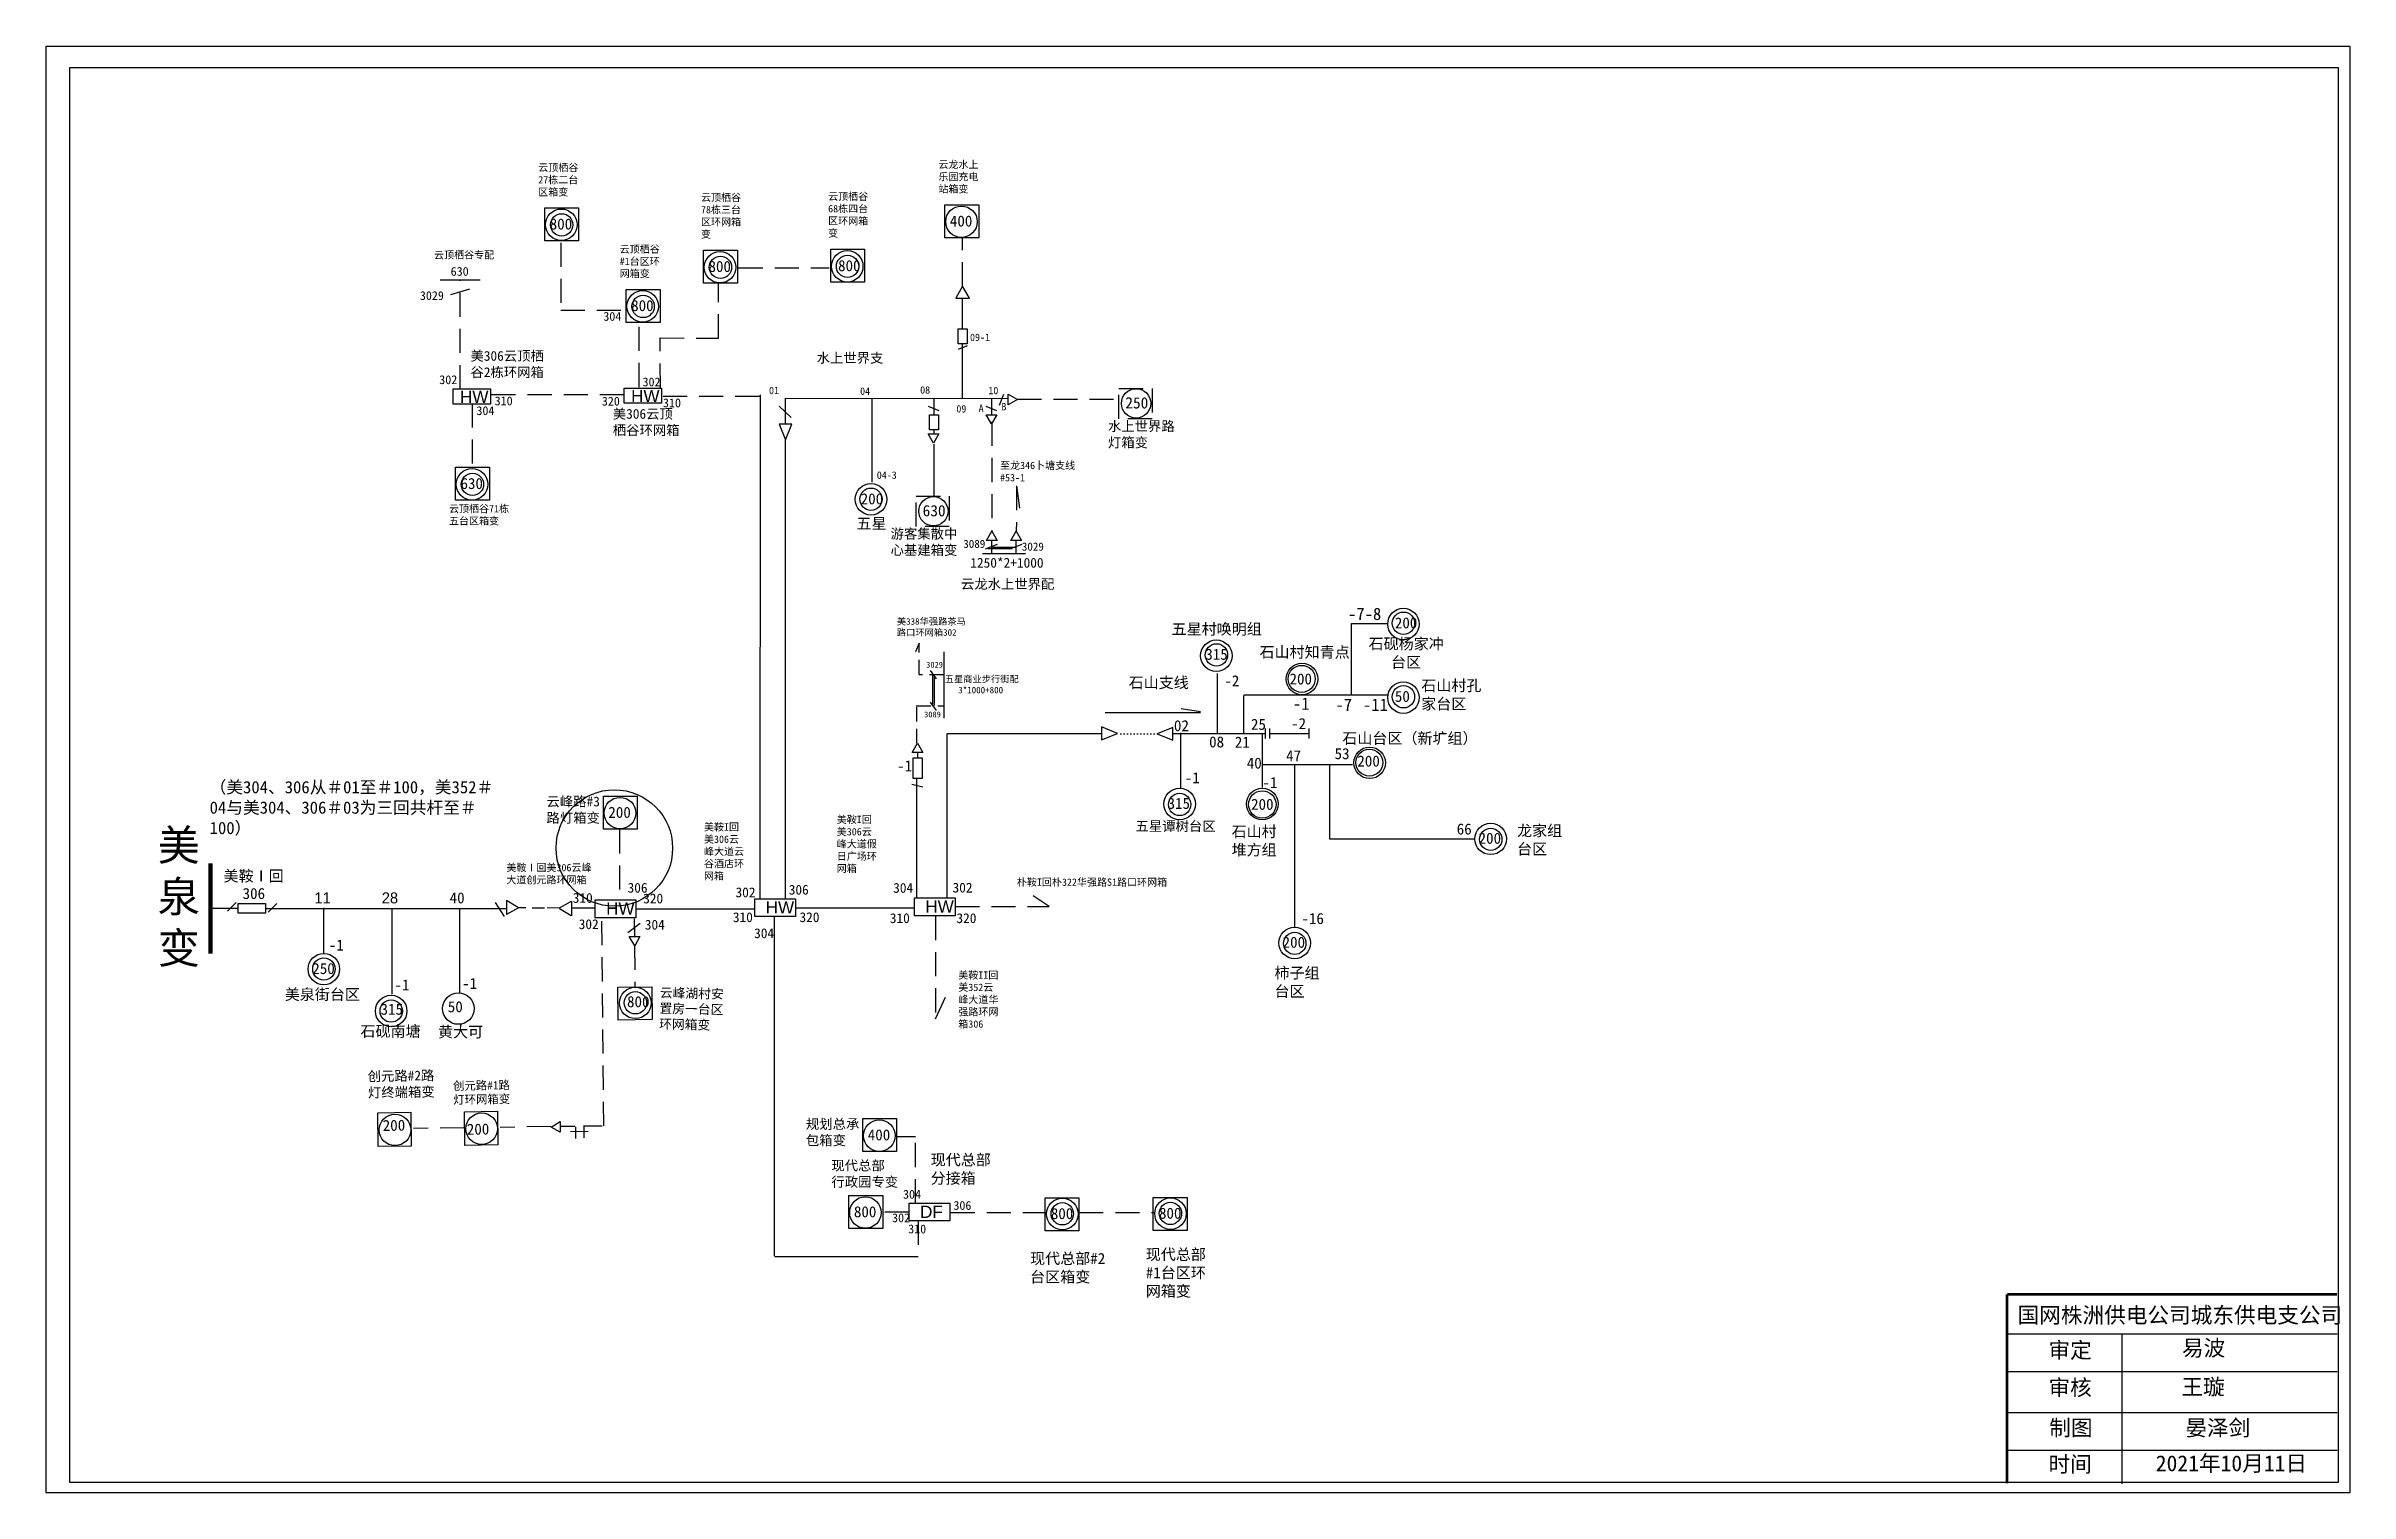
# Model space of a CAD drawing. Extents: x -67 to 403, y 18 to 314.
import ezdxf

# ---------------------------------------------------------------- set-up
doc = ezdxf.new("R2010")
doc.units = 0
doc.header["$LTSCALE"] = 0.774411
for name, pattern in [('2', [0.75, 0, -0.75]), ('ACAD_ISO02W100', [15, 12, -3]), ('DASHED2', [9.525, 6.35, -3.175])]:
    doc.linetypes.add(name, pattern=pattern)
doc.layers.get('0').update_dxf_attribs({"linetype": 'CONTINUOUS'})
doc.layers.add('0-RefEdit0', color=7, linetype='CONTINUOUS')
doc.layers.add('MiniCADViewLayer', color=7, linetype='CONTINUOUS')
doc.styles.get("Standard").update_dxf_attribs({"font": '', "height": 2.5})
doc.styles.add('字体', font='simkai_0.ttf', dxfattribs={"height": 2.5})
doc.styles.add('楷体_GB2312_txtstyle_3.24_0_0', font='simkai_0.ttf', dxfattribs={"height": 3.24})
doc.styles.get('Standard').set_extended_font_data('SimSun')

msp = doc.modelspace()

# ---------------------------------------------------------------- linework, layer by layer
at = {"color": 0, "linetype": 'DASHED2'}
for p, q in [((37.73, 273.77), (37.73, 260.01)), ((119.81, 264.92), (119.81, 274.89)), ((74.06, 268.65), (92.52, 268.65)), ((17.19, 243.89), (17.19, 266.17)), ((69.95, 254.26), (69.95, 265.43)), ((37.73, 260.01), (50.77, 260.01)), ((53.76, 244.3), (53.76, 257.57)), ((58.11, 244.23), (58.03, 254.34)), ((58.03, 254.34), (69.95, 254.26)), ((19.66, 240.96), (19.66, 227.96)), ((50.65, 242.74), (23.33, 242.74)), ((78.31, 242.36), (58.3, 242.36)), ((49.76, 153.95), (49.76, 139.7)), ((52.8, 130.22), (52.9, 121.68)), ((18.03, 93.02), (7.69, 92.86)), ((35.74, 93.26), (25.4, 93.09)), ((110.19, 91.17), (106.37, 91.17)), ((110.19, 77.62), (110.19, 91.17)), ((108.87, 75.79), (103.5, 75.79)), ((117.35, 75.68), (136.44, 75.68)), ((143.61, 75.68), (158.91, 75.68)), ((110.76, 74.05), (110.76, 66.75))]:
    msp.add_line(p, q, dxfattribs=at)
at = {"color": 0}
for p, q in [((13.13, 266.18), (21.28, 266.18)), ((15.33, 263.24), (19.15, 264.37)), ((119.8, 242.03), (119.8, 253.13)), ((78.48, 139.71), (78.5, 242.69)), ((199.22, 181.44), (199.22, 195.99)), ((199.22, 195.99), (206.6, 195.99)), ((110.96, 192.01), (110.17, 190.25)), ((109.48, 169.66), (110.57, 171.55)), ((111.66, 169.66), (109.48, 169.66)), ((110.57, 171.55), (111.66, 169.66)), ((110.58, 169.62), (110.58, 168.55)), ((116.62, 139.97), (116.62, 173.57)), ((110.47, 140.02), (110.47, 164.29)), ((26.66, 138.2), (26.68, 138.2)), ((44.77, 139.57), (53.09, 139.57)), ((44.77, 135.92), (44.77, 139.57)), ((53.09, 139.57), (53.09, 135.92)), ((77.36, 139.8), (85.68, 139.8)), ((77.36, 136.15), (77.36, 139.8)), ((85.68, 139.8), (85.68, 136.15)), ((109.95, 139.98), (118.28, 139.98)), ((109.95, 136.33), (109.95, 139.98)), ((118.28, 139.98), (118.28, 136.33)), ((53.09, 135.92), (44.77, 135.92)), ((53.93, 134.73), (51.44, 132.85)), ((51.73, 132.05), (53.91, 132.07)), ((52.85, 130.17), (51.73, 132.05)), ((52.74, 135.7), (52.78, 132.12)), ((53.91, 132.07), (52.85, 130.17)), ((85.68, 136.15), (77.36, 136.15)), ((81.36, 66.79), (81.38, 136.18)), ((118.28, 136.33), (109.95, 136.33)), ((108.87, 77.62), (117.2, 77.62)), ((108.87, 73.97), (108.87, 77.62)), ((117.2, 77.62), (117.2, 73.97)), ((117.2, 73.97), (108.87, 73.97))]:
    msp.add_line(p, q, dxfattribs=at)
at = {"color": 0, "linetype": 'ByBlock'}
for p, q in [((119.79, 256.26), (119.79, 262.43)), ((-22.53, 137.78), (26.63, 137.78)), ((24.32, 139.01), (26.18, 136.15)), ((53.11, 137.72), (77.4, 137.72)), ((85.71, 137.9), (109.99, 137.9)), ((35.76, 93.16), (37.63, 94.28)), ((37.63, 94.28), (37.66, 92.1)), ((37.66, 92.1), (35.76, 93.16)), ((81.43, 66.73), (110.7, 66.73))]:
    msp.add_line(p, q, dxfattribs=at)
for p, q in [((118.97, 252.04), (120.78, 252.77)), ((83.64, 236.68), (83.64, 242.04)), ((83.67, 242), (129.04, 241.97)), ((101.25, 242), (101.25, 224.89)), ((112.74, 240.4), (114.94, 239.52)), ((124.54, 240.4), (126.75, 239.52)), ((127.35, 240.63), (128.24, 242.84)), ((129.1, 242.86), (130.99, 241.76)), ((129.1, 240.67), (129.1, 242.86)), ((130.99, 241.76), (129.1, 240.67)), ((113.92, 235.57), (113.92, 234.72)), ((125.67, 236.77), (124.58, 238.65)), ((124.58, 238.65), (126.76, 238.65)), ((126.76, 238.65), (125.67, 236.77)), ((83.62, 139.85), (83.64, 233.56)), ((113.87, 232.86), (112.78, 234.75)), ((112.78, 234.75), (114.96, 234.75)), ((114.96, 234.75), (113.87, 232.86)), ((113.95, 232.66), (113.95, 222.06)), ((126.89, 212.13), (124.38, 211.16)), ((124.67, 212.98), (125.76, 214.86)), ((126.85, 212.98), (124.67, 212.98)), ((125.76, 214.86), (126.85, 212.98)), ((131.9, 212.13), (129.39, 211.16)), ((129.68, 212.98), (130.77, 214.86)), ((131.86, 212.98), (129.68, 212.98)), ((130.77, 214.86), (131.86, 212.98)), ((181.61, 174.59), (181.61, 172.54)), ((182.49, 174.59), (182.49, 172.54)), ((190.53, 174.59), (190.53, 172.54))]:
    msp.add_line(p, q)
at = {"linetype": 'DASHED2'}
for p, q in [((84.79, 238.11), (82.34, 240.42)), ((113.92, 241.99), (113.92, 238.67)), ((125.72, 241.99), (125.72, 238.67)), ((130.96, 241.82), (151.53, 241.82)), ((125.77, 237.2), (125.77, 214.85)), ((130.78, 224.1), (130.77, 214.86)), ((130.78, 224.1), (131.4, 219.55)), ((124.98, 211.32), (129.99, 211.32)), ((125.73, 211.62), (130.73, 211.62))]:
    msp.add_line(p, q, dxfattribs=at)
at = {"linetype": 'Continuous'}
for p, q in [((82.32, 236.75), (83.63, 233.51)), ((84.95, 236.75), (82.32, 236.75)), ((83.63, 233.51), (84.95, 236.75)), ((125.74, 210.32), (125.74, 212.99)), ((130.75, 210.32), (130.75, 212.99)), ((123.84, 210.32), (132.63, 210.32)), ((171.84, 173.5), (171.84, 185.79)), ((177.23, 173.58), (177.23, 181.31)), ((151.41, 173.56), (148.16, 174.89)), ((148.16, 174.89), (148.16, 172.26)), ((148.91, 177.82), (168.36, 177.82)), ((162.76, 174.8), (159.51, 173.49)), ((162.76, 172.17), (162.76, 174.8)), ((168.39, 177.94), (164.42, 178.6)), ((148.16, 173.5), (116.74, 173.5)), ((148.16, 172.26), (151.41, 173.56)), ((159.51, 173.49), (162.76, 172.17)), ((162.74, 173.54), (181.61, 173.53)), ((164.29, 173.69), (164.29, 162.33)), ((180.94, 173.53), (180.94, 162.5)), ((182.49, 173.53), (190.51, 173.52)), ((180.92, 167.18), (199.41, 167.18)), ((109.41, 163.21), (111.66, 162.64)), ((-28.11, 137.83), (-33.27, 137.83)), ((-28.54, 139.03), (-30.32, 137.24)), ((-20.23, 138.83), (-22.01, 137.05)), ((3.26, 137.57), (3.26, 120.28)), ((17.05, 137.88), (17.05, 120.6)), ((37.42, 137.88), (34.96, 137.91)), ((39.9, 139.22), (37.42, 137.86)), ((37.47, 137.82), (39.9, 136.35)), ((39.94, 139.28), (39.92, 136.32))]:
    msp.add_line(p, q, dxfattribs=at)
at = {"color": 0, "linetype": 'DASHED2', "ltscale": 0.6}
for p, q in [((110.96, 185.66), (110.96, 192.01)), ((116.01, 185.53), (110.87, 185.53)), ((110.34, 179.19), (116.07, 179.19)), ((110.47, 171.54), (110.47, 179.19))]:
    msp.add_line(p, q, dxfattribs=at)
at = {"color": 0, "linetype": 'Continuous'}
for p, q in [((116.01, 176.67), (116.01, 190.25)), ((113.18, 186.41), (114.43, 184.71)), ((113.73, 179.54), (113.73, 185.61)), ((114.08, 179.29), (114.08, 185.36)), ((113.18, 179.94), (114.43, 178.24)), ((-10.72, 137.91), (-10.72, 128.67)), ((29.09, 137.96), (26.65, 139.4)), ((26.67, 139.34), (26.67, 136.56)), ((29.09, 137.96), (26.69, 136.56)), ((30.64, 137.95), (29.09, 137.96)), ((31.91, 137.95), (34.42, 137.95)), ((39.93, 137.92), (44.77, 137.92)), ((42.39, 93.38), (46.23, 93.44)), ((333.11, 50.89), (400.46, 50.89)), ((356.48, 50.88), (356.48, 20.29)), ((333.11, 43.22), (400.46, 43.22)), ((333.11, 34.85), (400.46, 34.85)), ((333.11, 27.18), (400.46, 27.18))]:
    msp.add_line(p, q, dxfattribs=at)
at = {"linetype": '2'}
msp.add_line((159.61, 173.5), (151.26, 173.5), dxfattribs=at)
at = {"color": 1, "linetype": 'DASHED2'}
for p, q in [((118.31, 138.19), (137.45, 138.19)), ((137.49, 138.19), (134.18, 140.4)), ((114.27, 136.25), (114.27, 115.27)), ((114.27, 115.27), (116.34, 119.67))]:
    msp.add_line(p, q, dxfattribs=at)
at = {"color": 0, "linetype": 'ByBlock', "ltscale": 2}
for p, q in [((40.6, 93.29), (37.67, 93.24)), ((43.35, 92.24), (39.76, 92.18)), ((40.73, 93.2), (40.76, 90.81)), ((42.43, 93.32), (42.47, 90.93))]:
    msp.add_line(p, q, dxfattribs=at)
at = {"color": 0, "linetype": 'ByBlock'}
for points in [[(-67.35, 313.95), (403.08, 313.95), (403.08, 18.42), (-67.35, 18.42)], [(119.81, 264.93), (118.4, 262.49), (121.22, 262.49)]]:
    msp.add_lwpolyline(points, close=True, dxfattribs=at)
at = {"color": 0}
msp.add_lwpolyline([(400.71, 20.57), (-62.48, 20.57), (-62.48, 309.54), (400.71, 309.54)], close=True, dxfattribs=at)
at = {"color": 0, "linetype": 'Continuous'}
for points in [[(41.4, 274.18), (34.5, 274.18), (34.5, 280.91), (41.4, 280.91)], [(123.1, 274.8), (116.2, 274.8), (116.2, 281.53), (123.1, 281.53)], [(73.82, 265.52), (66.91, 265.52), (66.91, 272.25), (73.82, 272.25)], [(99.77, 265.72), (92.87, 265.72), (92.87, 272.45), (99.77, 272.45)], [(58.03, 257.52), (51.12, 257.52), (51.12, 264.26), (58.03, 264.26)], [(23.17, 221.18), (16.27, 221.18), (16.27, 227.91), (23.17, 227.91)], [(53.36, 154.02), (46.46, 154.02), (46.46, 160.75), (53.36, 160.75)], [(49.41, 121.75), (56.31, 121.83), (56.39, 115.1), (49.48, 115.01)], [(7.1, 96.17), (7.21, 89.27), (0.48, 89.16), (0.37, 96.06)], [(24.82, 96.4), (24.92, 89.5), (18.19, 89.39), (18.08, 96.29)], [(106.33, 88.14), (99.43, 88.14), (99.43, 94.87), (106.33, 94.87)], [(103.5, 72.44), (96.6, 72.44), (96.6, 79.17), (103.5, 79.17)], [(136.63, 78.68), (143.53, 78.68), (143.53, 71.95), (136.63, 71.95)], [(158.72, 78.75), (165.62, 78.75), (165.62, 72.02), (158.72, 72.02)]]:
    msp.add_lwpolyline(points, close=True, dxfattribs=at)
for points in [[(118.89, 256.19), (120.72, 256.19), (120.72, 253.15), (118.89, 253.15)], [(113.03, 238.61), (114.86, 238.61), (114.86, 235.57), (113.03, 235.57)]]:
    msp.add_lwpolyline(points, close=True)
at = {"linetype": 'Continuous'}
for points in [[(15.76, 243.93), (23.37, 243.93), (23.37, 240.84), (15.76, 240.84)], [(50.7, 244.1), (58.31, 244.1), (58.31, 241.01), (50.7, 241.01)], [(109.69, 164.34), (109.69, 168.58), (111.52, 168.58), (111.52, 164.34)]]:
    msp.add_lwpolyline(points, close=True, dxfattribs=at)
at = {"linetype": 'DASHED2'}
for points in [[(151.73, 244.02), (158.48, 244.02), (158.48, 237.82), (151.73, 237.82)], [(110.34, 221.99), (117.09, 221.99), (117.09, 215.79), (110.34, 215.79)]]:
    msp.add_lwpolyline(points, close=True, dxfattribs=at)
at = {"linetype": 'Continuous', "const_width": 0.9}
msp.add_lwpolyline([(-33.76, 147), (-33.76, 128.58)], dxfattribs=at)
at = {"linetype": 'ACAD_ISO02W100'}
msp.add_lwpolyline([(-22.53, 138.79), (-22.53, 136.81), (-28.09, 136.81), (-28.09, 138.79)], close=True, dxfattribs=at)
at = {"color": 0, "linetype": 'Continuous', "const_width": 0.54}
for points in [[(333.07, 59), (333.07, 20.41)], [(333.11, 59), (400.46, 59)]]:
    msp.add_lwpolyline(points, dxfattribs=at)
at = {"linetype": 'Continuous'}
for centre, radius in [((37.86, 277.45), 3.22), ((37.94, 277.43), 2.28), ((119.57, 278.06), 3.22), ((70.28, 268.78), 3.22), ((70.35, 268.76), 2.28), ((96.24, 268.98), 3.22), ((96.31, 268.96), 2.28), ((54.49, 260.79), 3.22), ((54.56, 260.77), 2.28), ((19.64, 224.44), 3.22), ((19.71, 224.43), 2.28), ((171.63, 189.42), 3.22), ((171.64, 189.59), 2.28), ((164.11, 159.15), 3.22), ((164.12, 159.05), 2.28), ((180.99, 159.15), 3.22), ((181, 159.05), 2.8), ((227.63, 152.02), 3.22), ((227.64, 151.92), 2.28), ((187.61, 130.77), 3.22), ((187.62, 130.67), 2.28), ((-10.63, 125.41), 3.22), ((-10.63, 125.44), 2.28), ((3.12, 116.85), 3.22), ((3.12, 116.85), 2.28), ((16.85, 117.36), 3.22), ((52.98, 118.52), 3.22), ((99.96, 75.7), 3.22), ((140.17, 75.41), 3.22), ((140.15, 75.45), 2.28), ((162.25, 75.48), 3.22), ((162.23, 75.52), 2.28)]:
    msp.add_circle(centre, radius, dxfattribs=at)
for centre, radius in [((155.23, 240.97), 3), ((101.09, 221.39), 3.22), ((101.09, 221.39), 2.28), ((113.84, 218.94), 3), ((202.91, 167.55), 3.22), ((202.85, 167.59), 2.74)]:
    msp.add_circle(centre, radius)
at = {"color": 0}
for centre, radius in [((209.82, 195.89), 3.22), ((209.82, 196.06), 2.28), ((209.82, 180.88), 3.22), ((209.82, 181.05), 2.28)]:
    msp.add_circle(centre, radius, dxfattribs=at)
at = {"color": 0, "linetype": 'Continuous'}
for centre, radius in [((189.1, 184.66), 3.22), ((189.03, 184.7), 2.76), ((49.83, 157.28), 3.22), ((52.99, 118.53), 2.28), ((3.9, 92.58), 3.22), ((21.61, 92.81), 3.22), ((102.8, 91.41), 3.22)]:
    msp.add_circle(centre, radius, dxfattribs=at)
at = {"color": 1, "linetype": 'ByBlock'}
msp.add_circle((48.69, 150.15), 11.9, dxfattribs=at)
at = {"layer": '0-RefEdit0', "color": 0, "ltscale": 2}
msp.add_line((177.24, 181.45), (206.51, 181.45), dxfattribs=at)
at = {"layer": 'MiniCADViewLayer', "color": 0}
for p, q in [((187.56, 167.18), (187.56, 133.98)), ((194.75, 167.18), (194.75, 152.03)), ((194.75, 152.03), (224.38, 152))]:
    msp.add_line(p, q, dxfattribs=at)
at = {"layer": 'MiniCADViewLayer', "color": 0, "linetype": 'DASHED2'}
msp.add_line((46.06, 135.2), (46.45, 93.4), dxfattribs=at)

# ---------------------------------------------------------------- texts
at = {"color": 0, "linetype": 'Continuous'}
for s, p in [('800', (35.49, 276.48)), ('400', (117.2, 277.09)), ('800', (67.91, 267.81)), ('800', (94.37, 267.97)), ('800', (52.12, 259.82)), ('630', (17.27, 223.48)), ('-2', (173.24, 183.18)), ('02', (162.95, 174.01)), ('200', (47.46, 156.31)), ('400', (100.43, 90.44)), ('800', (97.6, 74.73)), ('800', (137.81, 74.36)), ('800', (159.9, 74.43))]:
    msp.add_text(s, height=2.25, dxfattribs=at).set_placement(p)
at = {"style": '字体'}
for s, height, p in [('09-1', 1.5, (121.31, 253.71)), ('01', 1.5, (80.27, 242.86)), ('04', 1.5, (98.87, 242.71)), ('08', 1.5, (111.13, 242.96)), ('09', 1.5, (118.53, 239.11)), ('A', 1.5, (123.08, 239.24)), ('B', 1.5, (127.73, 239.55)), ('04-3', 1.5, (102.28, 225.57)), ('1250*2+1000', 2, (121.37, 207.41))]:
    msp.add_text(s, height=height, dxfattribs=at).set_placement(p)
for s, p in [('200', (98.99, 220.35)), ('53', (195.75, 168.3)), ('200', (200.4, 166.79))]:
    msp.add_text(s, height=2.25).set_placement(p)
at = {"color": 0}
for s, p in [('200', (208.06, 195.01)), ('50', (208.06, 180))]:
    msp.add_text(s, height=2.25, dxfattribs=at).set_placement(p)
at = {"linetype": 'Continuous'}
for s, p in [('315', (169.36, 188.6)), ('25', (178.68, 174.29)), ('-2', (186.87, 174.44)), ('08', (170.14, 170.7)), ('21', (175.38, 170.65)), ('-1', (165.16, 163.37)), ('40', (177.82, 166.37)), ('315', (161.65, 158.15)), ('200', (178.7, 157.95)), ('-1', (181.03, 162.38)), ('250', (-12.99, 124.41)), ('50', (14.68, 116.61))]:
    msp.add_text(s, height=2.25, dxfattribs=at).set_placement(p)
at = {"color": 7, "linetype": 'Continuous'}
msp.add_text('200', height=2.25, dxfattribs=at).set_placement((186.55, 183.56))
at = {"color": 7, "linetype": 'Continuous', "true_color": 0xffffff}
for s, p in [('47', (185.85, 167.85)), ('66', (220.69, 152.91)), ('200', (225.16, 151.02)), ('-16', (188.98, 134.63)), ('200', (185.14, 129.77)), ('315', (0.95, 116.1))]:
    msp.add_text(s, height=2.25, dxfattribs=at).set_placement(p)
at = {"color": 0, "linetype": 'Continuous'}
for s, rotation, p in [('800', 359.5933, (51.27, 117.65)), ('200', 0.9051, (1.41, 92.35)), ('200', 0.9051, (18.58, 91.57))]:
    msp.add_text(s, height=2.25, rotation=rotation, dxfattribs=at).set_placement(p)
at = {"linetype": 'Continuous', "attachment_point": 1, "style": '字体'}
for s, insert, char_height, width in [('{\\fSimSun|b0|i0|c134|p2;云顶栖谷27栋二台区箱变}', (33.15, 289.89), 1.5, 8.3979), ('{\\fSimSun|b0|i0|c134|p2;云龙水上乐园充电站箱变}', (114.86, 290.51), 1.5, 8.3979), ('{\\fSimSun|b0|i0|c134|p2;云顶栖谷78栋三台区环网箱变}', (66.38, 283.78), 1.5, 8.3979), ('{\\fSimSun|b0|i0|c134|p2;云顶栖谷68栋四台区环网箱变}', (92.34, 283.99), 1.5, 8.3979), ('{\\fSimSun|b0|i0|c134|p2;云顶栖谷#1台区环网箱变}', (49.78, 273.23), 1.5, 8.3979), ('{\\fSimSun|b0|i0|c134|p2;云顶栖谷专配}', (11.87, 272.03), 1.5, 14.1401), ('{\\fSimSun|b0|i0|c134|p2;美306云顶栖谷2栋环网箱}', (19.31, 251.67), 2, 16.8034), ('{\\fSimSun|b0|i0|c134|p2;美306云顶栖谷环网箱}', (48.37, 239.83), 2, 14.195), ('{\\fSimSun|b0|i0|c134|p2;云顶栖谷71栋五台区箱变}', (14.92, 220.21), 1.5, 13.2624), ('五星村唤明组', (162.48, 196), 2.25, 29.3445), ('石山村知青点', (180.43, 191.3), 2.25, 29.3445), ('石山支线', (153.7, 185.07), 2.25, 29.3445), ('{\\fSimSun|b0|i0|c134|p2;\\C1;（美304、306从＃01至＃100，美352＃04与美304、306＃03为三回共杆至＃100）}', (-33.95, 163.83), 2.5, 58.5772), ('云峰路#3路灯箱变', (34.83, 160.65), 2, 12.5118), ('五星谭树台区', (155.1, 155.62), 2, 29.3445), ('美泉变', (-44.54, 153.88), 6.3, 1.3435), ('{\\fSimSun|b0|i0|c134|p2;石山村堆方组}', (174.72, 154.65), 2.2496, 10.005), ('美泉街台区', (-18.6, 121.38), 2.25, 29.3445), ('{\\fSimSun|b0|i0|c134|p2;石砚南塘}', (-3.15, 113.87), 2.2496, 29.3445), ('黄大可', (12.69, 113.73), 2.25, 29.3445), ('规划总承\\P包箱变', (87.8, 94.78), 2, 29.3445), ('{\\fSimSun|b0|i0|c134|p2;现代总部}\\P{\\fSimSun|b0|i0|c134|p2;行政园专变}', (93, 86.3), 2, 29.3445), ('现代总部#2台区箱变', (133.59, 67.44), 2.25, 15.7331), ('现代总部#1台区环网箱变', (157.2, 68.28), 2.2496, 12.292)]:
    msp.add_mtext(s, dxfattribs=dict(at, insert=insert, char_height=char_height, width=width))
at = {"linetype": 'DASHED2', "attachment_point": 1, "style": '字体'}
for s, insert, char_height, width in [('{\\fSimSun|b0|i0|c134|p2;630}', (15.27, 268.83), 1.8, 22.167), ('{\\fSimSun|b0|i0|c134|p2;3029}', (8.98, 263.88), 1.8, 22.167), ('{\\fSimSun|b0|i0|c134|p2;304}', (46.44, 259.64), 1.8, 22.167), ('{\\fSimSun|b0|i0|c134|p2;302}', (12.94, 246.7), 1.8, 22.167), ('{\\fSimSun|b0|i0|c134|p2;302}', (54.45, 246.25), 1.8, 22.167), ('{\\fArial|b0|i0|c0|p32;HW}', (17.17, 243.55), 2.5, 18.4725), ('{\\fSimSun|b0|i0|c134|p2;304}', (20.53, 240.38), 1.8, 22.167), ('{\\fSimSun|b0|i0|c134|p2;310}', (24.25, 242.37), 1.8, 22.167), ('{\\fSimSun|b0|i0|c134|p2;320}', (46.14, 242.32), 1.8, 22.167), ('{\\fArial|b0|i0|c0|p32;HW}', (52.11, 243.72), 2.5, 18.4725), ('{\\fSimSun|b0|i0|c134|p2;310}', (58.62, 241.97), 1.8, 22.167)]:
    msp.add_mtext(s, dxfattribs=dict(at, insert=insert, char_height=char_height, width=width))
at = {"attachment_point": 1, "style": '字体'}
for s, insert, char_height, width in [('{\\fSimSun|b0|i0|c134|p2;水上世界支}', (89.99, 251.26), 2, 14.6888), ('10', (125.06, 244.34), 1.5, 17.5404), ('{\\fSimSun|b0|i0|c134|p2;水上世界路灯箱变}', (149.48, 237.31), 2, 14.6888), ('至龙346卜塘支线#53-1', (127.45, 229.05), 1.5, 17.5404), ('{\\fSimSun|b0|i0|c134|p2;游客集散中心基建箱变}', (105.09, 215.35), 2, 14.6888), ('{\\fSimSun|b0|i0|c134|p2;3089}', (119.94, 213.1), 1.6507, 21.532), ('{\\fSimSun|b0|i0|c134|p2;3029}', (131.9, 212.54), 1.6507, 21.532), ('{\\fSimSun|b0|i0|c134|p2;云龙水上世界配}', (119.45, 205.08), 2, 20.8291), ('石山台区（新圹组）', (197.33, 173.7), 2.25, 29.3445)]:
    msp.add_mtext(s, dxfattribs=dict(at, insert=insert, char_height=char_height, width=width))
at = {"char_height": 2.3, "width": 4.9053, "attachment_point": 1, "rotation": 359.7977}
for s, insert in [('250', (153.03, 242.24)), ('630', (111.64, 220.21))]:
    msp.add_mtext(s, dxfattribs=dict(at, insert=insert))
at = {"color": 0, "attachment_point": 1, "style": '字体'}
for s, insert, char_height, width in [('五星', (98.14, 217.57), 2.25, 29.3445), ('{\\fSimSun|b0|i0|c134|p2;美338华强路茶马路口环网箱302}', (106.38, 197.1), 1.3485, 14.4156), ('石砚杨家冲\\P   台区', (202.7, 192.99), 2.25, 40.2731), ('{\\fSimSun|b0|i0|c134|p2;五星商业步行街配\\P   3*1000+800}', (116.15, 185.34), 1.3485, 17.0558), ('石山村孔家台区', (213.45, 184.47), 2.25, 12.9875)]:
    msp.add_mtext(s, dxfattribs=dict(at, insert=insert, char_height=char_height, width=width))
at = {"color": 0, "attachment_point": 1}
for s, insert, char_height, width in [('-7-8', (198.49, 199.22), 2.5, 14.35), ('-1', (187.25, 180.88), 2.5, 5.9383), ('-7', (195.93, 180.67), 2.5, 5.9383), ('-11', (201.54, 180.67), 2.5, 5.9383), ('{\\fArial|b0|i0|c0|p32;\\H1.111x;HW}', (47.01, 139.06), 2.2496, 19.8877), ('{\\fArial|b0|i0|c0|p32;\\H1.111x;HW}', (79.59, 139.28), 2.2496, 19.8877), ('{\\fArial|b0|i0|c0|p32;\\H1.111x;HW}', (112.19, 139.46), 2.2496, 19.8877), ('{\\fSimSun|b0|i0|c134|p32;\\H0.8001x;304}', (107.63, 80.32), 2.2496, 19.8877), ('{\\fSimSun|b0|i0|c134|p32;\\H0.8001x;302}', (105.4, 75.52), 2.2496, 19.8877), ('{\\fArial|b0|i0|c0|p32;\\H1.111x;DF}', (111.11, 77.1), 2.2496, 19.8877), ('{\\fSimSun|b0|i0|c134|p32;\\H0.8001x;306}', (117.92, 78.05), 2.2496, 19.8877), ('{\\fSimSun|b0|i0|c134|p32;\\H0.8001x;310}', (108.69, 73.24), 2.2496, 19.8877)]:
    msp.add_mtext(s, dxfattribs=dict(at, insert=insert, char_height=char_height, width=width))
at = {"color": 0, "linetype": 'Continuous', "attachment_point": 1}
for s, insert, char_height, width in [('{\\fSimSun|b0|i0|c134|p2;3029}', (112.36, 188.18), 1.1988, 8.6244), ('{\\fSimSun|b0|i0|c134|p2;3089}', (111.94, 178.03), 1.1988, 8.6244), ('306', (-27.22, 141.99), 2.25, 5.0899)]:
    msp.add_mtext(s, dxfattribs=dict(at, insert=insert, char_height=char_height, width=width))
at = {"linetype": 'Continuous', "width": 4.9309, "attachment_point": 1}
for s, insert, char_height in [('-1', (106.43, 168.06), 2.25), ('{\\f\uffbfﾬￌﾣﾤ_GB2312|b0|i0|c134|p49;11}', (-12.56, 141.09), 2.2496), ('{\\f\uffbfﾬￌﾣﾤ_GB2312|b0|i0|c134|p49;28}', (1.19, 141.09), 2.2496), ('40', (15.06, 141.09), 2.25), ('-1', (-9.61, 131.46), 2.25), ('-1', (3.81, 123.3), 2.25), ('-1', (17.6, 123.62), 2.25)]:
    msp.add_mtext(s, dxfattribs=dict(at, insert=insert, char_height=char_height))
at = {"color": 7, "linetype": 'Continuous', "true_color": 0xffffff, "attachment_point": 1}
for s, insert, char_height, width, style in [('{\\fSimSun|b0|i0|c134|p2;美鞍I回美306云峰大道云谷酒店环网箱}', (66.99, 155.2), 1.5, 8.6947, '字体'), ('{\\fSimSun|b0|i0|c134|p2;\\C7;美鞍I回美306云峰大道假日广场环网箱}', (94.1, 156.73), 1.5, 8.6947, '字体'), ('{\\fSimSun|b0|i0|c134|p2;龙家组台区}', (233.02, 154.83), 2.2496, 10.005, '字体'), ('{\\fSimSun|b0|i0|c134|p2;306}', (51.39, 143.03), 2, 10.1034, '字体'), ('{\\fSimSun|b0|i0|c134|p2;302}', (73.43, 142.1), 2, 10.1034, '字体'), ('{\\fSimSun|b0|i0|c134|p2;306}', (84.3, 142.63), 2, 10.1034, '字体'), ('{\\fSimSun|b0|i0|c134|p2;304}', (105.62, 143.01), 2, 10.1034, '字体'), ('{\\fSimSun|b0|i0|c134|p2;302}', (117.74, 143.06), 2, 10.1034, '字体'), ('{\\fSimSun|b0|i0|c134|p2;310}', (40.19, 140.96), 2, 10.1034, '字体'), ('{\\fSimSun|b0|i0|c134|p2;320}', (54.57, 140.84), 2, 10.1034, '字体'), ('{\\fSimSun|b0|i0|c134|p2;310}', (72.89, 137.02), 2, 10.1034, '字体'), ('{\\fSimSun|b0|i0|c134|p2;320}', (86.49, 137.02), 2, 10.1034, '字体'), ('{\\fSimSun|b0|i0|c134|p2;310}', (104.94, 136.82), 2, 10.1034, '字体'), ('{\\fSimSun|b0|i0|c134|p2;320}', (118.54, 136.82), 2, 10.1034, '字体'), ('{\\fSimSun|b0|i0|c134|p2;302}', (41.41, 135.59), 2, 10.1034, '字体'), ('{\\fSimSun|b0|i0|c134|p2;304}', (54.91, 135.49), 2, 10.1034, '字体'), ('{\\fSimSun|b0|i0|c134|p2;304}', (77.23, 133.74), 2, 10.1034, '字体'), ('{\\fSimSun|b0|i0|c134|p2;柿子组台区}', (183.49, 125.77), 2.2496, 10.005, '字体'), ('{\\fSimSun|b0|i0|c134|p2;易波}', (368.78, 49.66), 3.24, 25.3384, '字体'), ('{\\fSimSun|b0|i0|c134|p2;王璇}', (368.67, 41.72), 3.24, 35.6982, '字体'), ('{\\fSimSun|b0|i0|c134|p2;2021年10月11日}', (363.43, 26.1), 3.24, 34.6546, '楷体_GB2312_txtstyle_3.24_0_0')]:
    msp.add_mtext(s, dxfattribs=dict(at, insert=insert, char_height=char_height, width=width, style=style))
at = {"color": 0, "linetype": 'Continuous', "attachment_point": 1, "style": '字体'}
for s, insert, char_height, width in [('美鞍Ⅰ回', (-31.11, 145.57), 2.25, 14.1011), ('{\\fSimSun|b0|i0|c134|p2;美鞍Ⅰ回美306云峰大道创元路环网箱}', (26.64, 146.9), 1.5, 18.2038), ('现代总部\\P分接箱', (113.28, 87.59), 2.25, 29.3445), ('国网株洲供电公司城东供电支公司', (335.22, 56.37), 3.24, 88.5794), ('审定', (341.52, 49.21), 3.24, 25.3384), ('审核', (341.52, 41.58), 3.24, 25.3384), ('制图', (341.7, 33.35), 3.24, 25.3384), ('时间', (341.52, 25.92), 3.24, 25.3384)]:
    msp.add_mtext(s, dxfattribs=dict(at, insert=insert, char_height=char_height, width=width))
at = {"color": 1, "linetype": 'Continuous', "char_height": 1.5, "attachment_point": 1, "style": '字体'}
for s, insert, width in [('{\\fSimSun|b0|i0|c134|p2;朴鞍I回朴322华强路S1路口环网箱}', (130.88, 143.93), 40.8871), ('{\\fSimSun|b0|i0|c134|p2;\\C7;美鞍II回美352云峰大道华强路环网箱306}', (118.92, 124.95), 8.6947)]:
    msp.add_mtext(s, dxfattribs=dict(at, insert=insert, width=width))
at = {"linetype": 'Continuous', "attachment_point": 1, "style": '字体'}
for s, insert, char_height, width, rotation in [('{\\fSimSun|b0|i0|c134|p2;云峰湖村安置房一台区环网箱变}', (58.01, 121.59), 1.9122, 13.6877, 358.6315), ('{\\fSimSun|b0|i0|c134|p2;创元路#2路灯终端箱变}', (-1.7, 104.52), 2, 15.5715, 0.9051), ('{\\fSimSun|b0|i0|c134|p2;创元路#1路灯环网箱变}', (15.75, 102.41), 1.7, 12.084, 0.9051)]:
    msp.add_mtext(s, dxfattribs=dict(at, insert=insert, char_height=char_height, width=width, rotation=rotation))
at = {"color": 7, "linetype": 'Continuous', "insert": (369.47, 33.35), "char_height": 3.24, "width": 25.3384, "attachment_point": 1, "style": '楷体_GB2312_txtstyle_3.24_0_0'}
msp.add_mtext('{\\fSimSun|b0|i0|c134|p2;晏泽剑}', dxfattribs=at)

doc.saveas('drawing.dxf')
